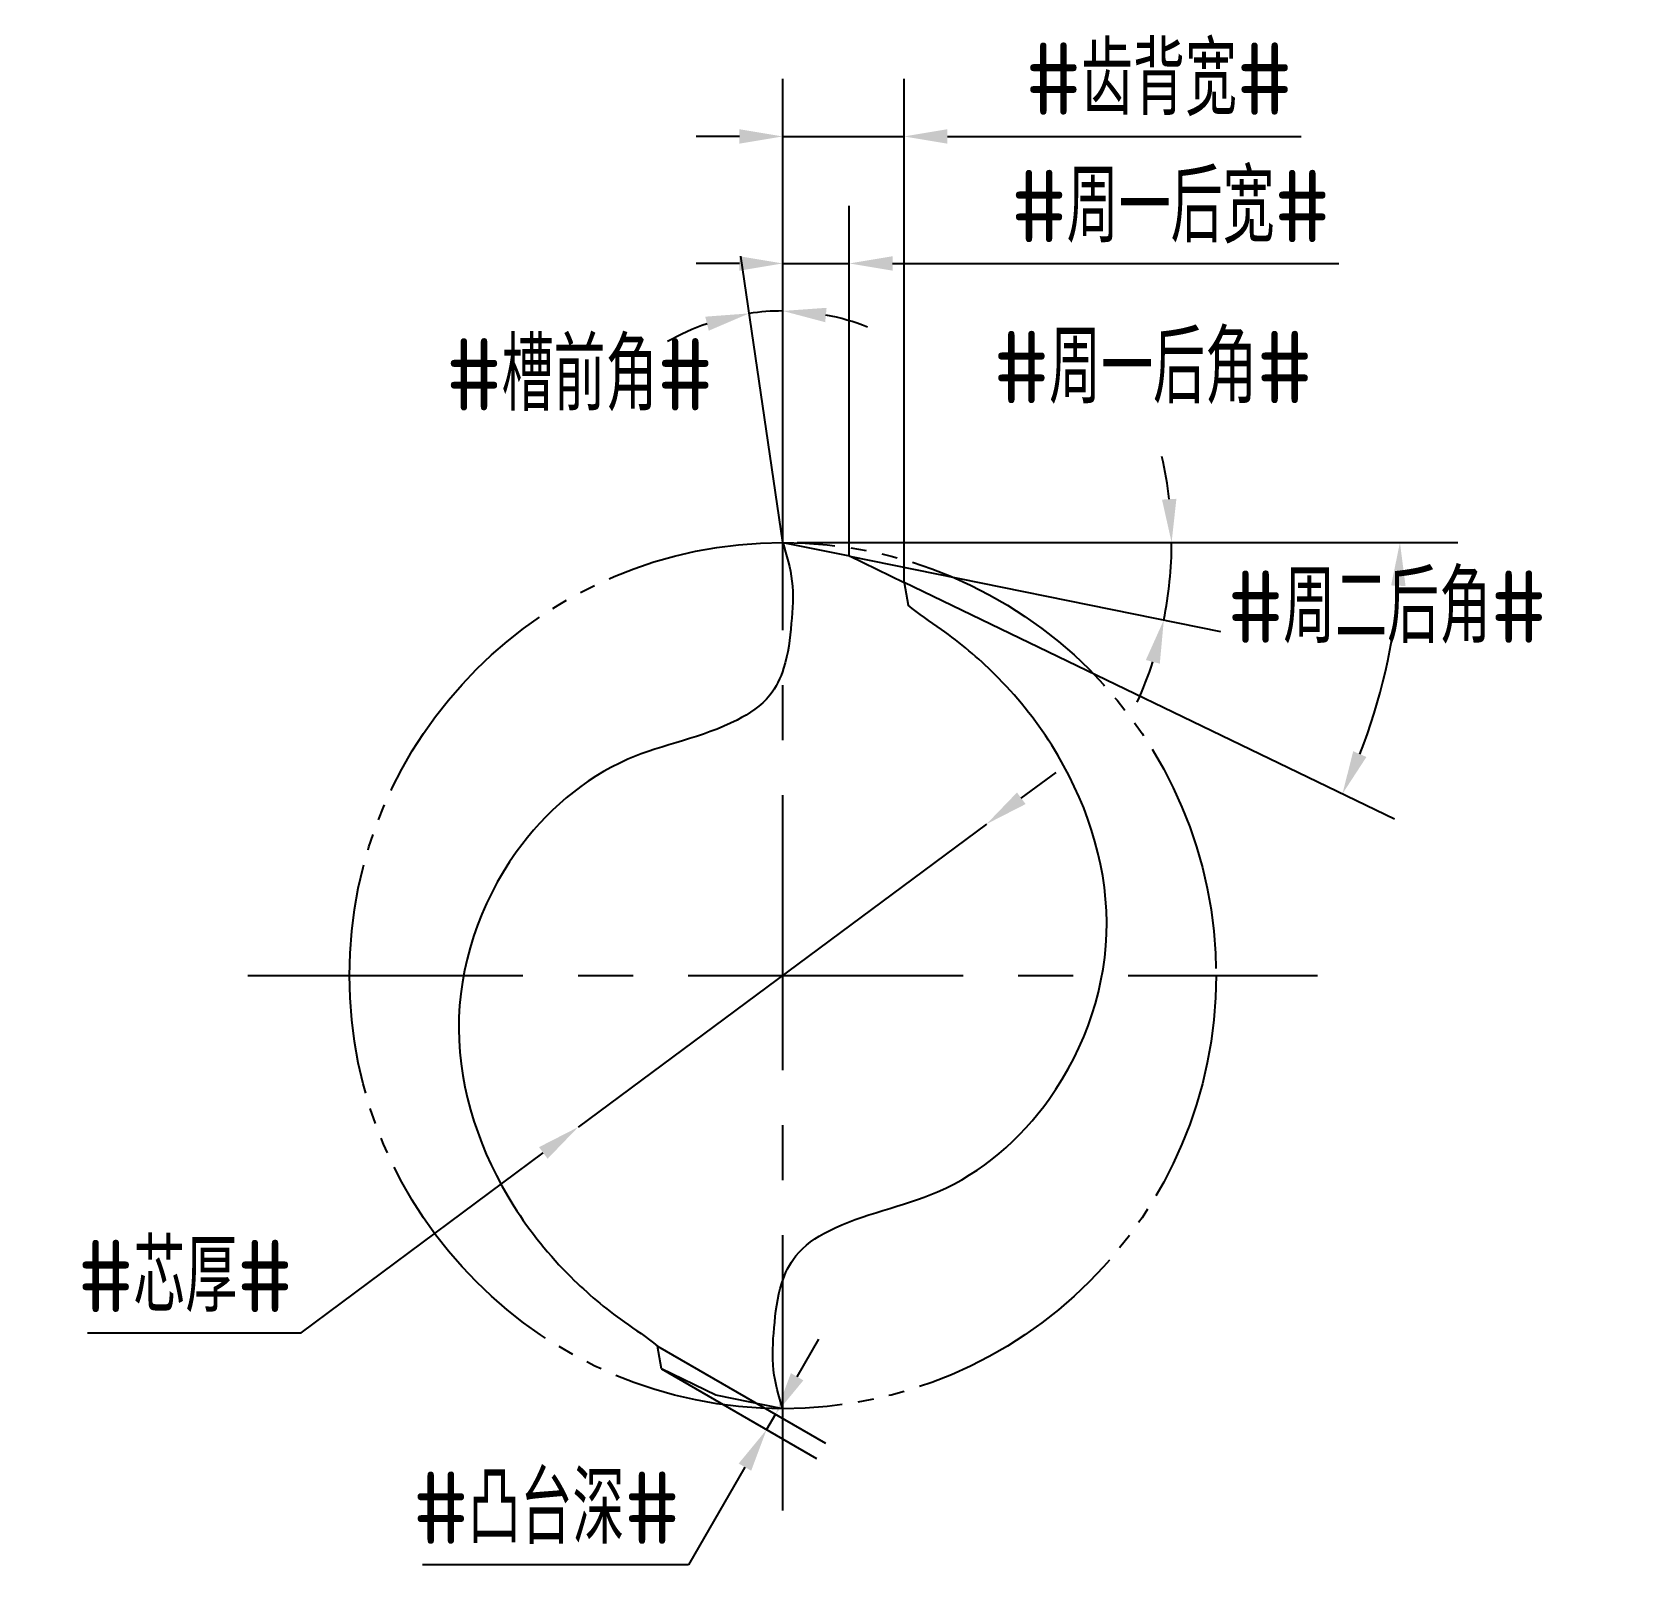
# Model space of a CAD drawing. Header units: millimetres. Extents: x -220.6 to -165, y 307.2 to 360.2.
import ezdxf

# ---------------------------------------------------------------- set-up
doc = ezdxf.new("R2010")
doc.units = ezdxf.units.MM
for name, pattern in [('ACAD_ISO04W100', [30, 24, -3, 0, -3]), ('CENTER', [50.8, 31.75, -6.35, 6.35, -6.35]), ('JIS_09_08', [10.75, 8, -0.55, 0.55, -0.55, 0.55, -0.55])]:
    doc.linetypes.add(name, pattern=pattern)
for name, color, linetype in [('中心线', 2, 'ACAD_ISO04W100'), ('标注', 7, 'Continuous'), ('虚线轮廓', 1, 'Continuous'), ('轮廓', 4, 'Continuous')]:
    doc.layers.add(name, color=color, linetype=linetype)
doc.styles.add('CFST0', font='gbenor.shx', dxfattribs={"bigfont": 'gbcbig.shx'})
doc.dimstyles.new('TYToolDesignC1-1', dxfattribs={"dimtxt": 2.5, "dimasz": 1.5, "dimexe": 2, "dimexo": 0, "dimtad": 1, "dimtoh": 1, "dimdec": 3, "dimdsep": 46, "dimtxsty": 'CFST0', "dimcen": 2.502, "dimclrd": 3, "dimclre": 3, "dimclrt": 3, "dimazin": 2, "dimtfac": 1, "dimtdec": 3, "dimtmove": 0, "dimatfit": 3, "dimfxl": 1, "dimarcsym": 0})

# ---------------------------------------------------------------- blocks, each defined once
blk = doc.blocks.new('*D2')
at = {"layer": 'Defpoints', "color": 0, "transparency": 16777216}
for p in [(-187.542, 332.824), (-201.68, 322.331)]:
    blk.add_point(p, dxfattribs=at)
at = {"layer": '标注', "color": 3, "lineweight": -2, "transparency": 16777216}
for p, q in [((-186.337, 333.718), (-185.133, 334.612)), ((-187.542, 332.824), (-201.68, 322.331)), ((-211.272, 315.211), (-202.885, 321.437)), ((-218.662, 315.211), (-211.272, 315.211))]:
    blk.add_line(p, q, dxfattribs=at)
at = {"layer": '标注', "color": 3, "transparency": 16777216}
for points in [[(-186.486, 333.919), (-186.188, 333.517), (-187.542, 332.824)], [(-203.034, 321.637), (-202.736, 321.236), (-201.68, 322.331)]]:
    blk.add_solid(points, dxfattribs=at)
at = {"layer": '标注', "color": 3, "transparency": 16777216, "insert": (-215.279, 317.169), "char_height": 2.5, "attachment_point": 5, "style": 'CFST0'}
blk.add_mtext('#芯厚#', dxfattribs=at)
blk = doc.blocks.new('*D3')
at = {"layer": 'Defpoints', "color": 0, "transparency": 16777216}
for p in [(-194.986, 350.584), (-194.596, 342.577), (-194.596, 342.577), (-194.596, 341.637), (-194.336, 340.807)]:
    blk.add_point(p, dxfattribs=at)
at = {"layer": '标注', "color": 3, "lineweight": -2, "transparency": 16777216}
for q in [(-196.052, 352.487), (-194.596, 352.594)]:
    blk.add_line((-194.596, 342.577), q, dxfattribs=at)
for start, end in [(90, 98.3566), (68.5266, 79.2633), (109.0933, 119.8299)]:
    blk.add_arc((-194.596, 342.577), 8.016, start, end, dxfattribs=at)
at = {"layer": '标注', "color": 3, "transparency": 16777216}
for points in [[(-197.278, 350.396), (-197.159, 349.91), (-195.761, 350.509)], [(-193.126, 350.204), (-193.079, 350.702), (-194.596, 350.594)]]:
    blk.add_solid(points, dxfattribs=at)
at = {"layer": '标注', "color": 3, "transparency": 16777216, "insert": (-201.63, 348.38), "char_height": 2.5, "attachment_point": 5, "style": 'CFST0'}
blk.add_mtext('#槽前角#', dxfattribs=at)
blk = doc.blocks.new('*D6')
at = {"layer": 'Defpoints', "color": 0, "transparency": 16777216}
for p in [(-194.596, 342.577), (-194.596, 342.577), (-194.096, 342.577), (-192.286, 342.107), (-181.253, 340.781)]:
    blk.add_point(p, dxfattribs=at)
at = {"layer": '标注', "color": 3, "lineweight": -2, "transparency": 16777216}
for p, q in [((-194.096, 342.577), (-179.133, 342.577)), ((-192.286, 342.107), (-179.443, 339.494))]:
    blk.add_line(p, q, dxfattribs=at)
for start, end in [(6.3869, 12.7738), (348.4994, 0), (335.7256, 342.1125)]:
    blk.add_arc((-194.596, 342.577), 13.463, start, end, dxfattribs=at)
at = {"layer": '标注', "color": 3, "transparency": 16777216}
for points in [[(-180.967, 344.089), (-181.466, 344.061), (-181.133, 342.577)], [(-182.025, 338.506), (-181.542, 338.379), (-181.403, 339.893)]]:
    blk.add_solid(points, dxfattribs=at)
at = {"layer": '标注', "color": 3, "transparency": 16777216, "insert": (-181.776, 348.632), "char_height": 2.5, "attachment_point": 5, "style": 'CFST0'}
blk.add_mtext('#周一后角#', dxfattribs=at)
blk = doc.blocks.new('*D7')
at = {"layer": 'Defpoints', "color": 0, "transparency": 16777216}
for p in [(-193.256, 342.577), (-193.256, 342.577), (-192.596, 342.577), (-190.396, 341.197), (-174.121, 336.664)]:
    blk.add_point(p, dxfattribs=at)
at = {"layer": '标注', "color": 3, "lineweight": -2, "transparency": 16777216}
for p, q in [((-192.596, 342.577), (-171.228, 342.577)), ((-190.396, 341.197), (-173.417, 333.005))]:
    blk.add_line(p, q, dxfattribs=at)
blk.add_arc((-193.256, 342.577), 20.028, 338.5341, 355.7078, dxfattribs=at)
at = {"layer": '标注', "color": 3, "transparency": 16777216}
for points in [[(-173.534, 341.088), (-173.034, 341.069), (-173.228, 342.577)], [(-174.388, 335.148), (-174.846, 335.348), (-175.218, 333.874)]]:
    blk.add_solid(points, dxfattribs=at)
at = {"layer": '标注', "color": 3, "transparency": 16777216, "insert": (-173.671, 340.335), "char_height": 2.5, "attachment_point": 5, "style": 'CFST0'}
blk.add_mtext('#周二后角#', dxfattribs=at)
blk = doc.blocks.new('*D5')
at = {"layer": 'Defpoints', "color": 0, "transparency": 16777216}
for p in [(-192.296, 352.239), (-194.596, 342.577), (-192.296, 342.107)]:
    blk.add_point(p, dxfattribs=at)
at = {"layer": '标注', "color": 3, "lineweight": -2, "transparency": 16777216}
for p, q in [((-194.596, 342.577), (-194.596, 354.239)), ((-192.296, 342.107), (-192.296, 354.239)), ((-196.096, 352.239), (-197.596, 352.239)), ((-194.596, 352.239), (-192.296, 352.239)), ((-190.796, 352.239), (-175.34, 352.239))]:
    blk.add_line(p, q, dxfattribs=at)
at = {"layer": '标注', "color": 3, "transparency": 16777216}
for points in [[(-196.096, 352.489), (-196.096, 351.989), (-194.596, 352.239)], [(-190.796, 352.489), (-190.796, 351.989), (-192.296, 352.239)]]:
    blk.add_solid(points, dxfattribs=at)
at = {"layer": '标注', "color": 3, "transparency": 16777216, "insert": (-181.167, 354.197), "char_height": 2.5, "attachment_point": 5, "style": 'CFST0'}
blk.add_mtext('#周一后宽#', dxfattribs=at)
blk = doc.blocks.new('*D4')
at = {"layer": 'Defpoints', "color": 0, "transparency": 16777216}
for p in [(-190.396, 356.637), (-194.596, 342.577), (-190.396, 341.197)]:
    blk.add_point(p, dxfattribs=at)
at = {"layer": '标注', "color": 3, "lineweight": -2, "transparency": 16777216}
for p, q in [((-194.596, 342.577), (-194.596, 358.637)), ((-190.396, 341.197), (-190.396, 358.637)), ((-196.096, 356.637), (-197.596, 356.637)), ((-194.596, 356.637), (-190.396, 356.637)), ((-188.896, 356.637), (-176.653, 356.637))]:
    blk.add_line(p, q, dxfattribs=at)
at = {"layer": '标注', "color": 3, "transparency": 16777216}
for points in [[(-196.096, 356.887), (-196.096, 356.387), (-194.596, 356.637)], [(-188.896, 356.887), (-188.896, 356.387), (-190.396, 356.637)]]:
    blk.add_solid(points, dxfattribs=at)
at = {"layer": '标注', "color": 3, "transparency": 16777216, "insert": (-181.57, 358.609), "char_height": 2.5, "attachment_point": 5, "style": 'CFST0'}
blk.add_mtext('#齿背宽#', dxfattribs=at)
blk = doc.blocks.new('*D1')
at = {"layer": 'Defpoints', "color": 0, "transparency": 16777216}
for p in [(-198.936, 314.747), (-198.796, 313.957), (-195.155, 311.855)]:
    blk.add_point(p, dxfattribs=at)
at = {"layer": '标注', "color": 3, "lineweight": -2, "transparency": 16777216}
for p, q in [((-194.098, 313.686), (-193.348, 314.985)), ((-198.936, 314.747), (-193.116, 311.387)), ((-198.796, 313.957), (-193.423, 310.855)), ((-194.848, 312.387), (-195.155, 311.855)), ((-195.905, 310.556), (-197.859, 307.171)), ((-197.859, 307.171), (-207.069, 307.171))]:
    blk.add_line(p, q, dxfattribs=at)
at = {"layer": '标注', "color": 3, "transparency": 16777216}
for points in [[(-194.314, 313.811), (-193.881, 313.561), (-194.848, 312.387)], [(-196.122, 310.681), (-195.689, 310.431), (-195.155, 311.855)]]:
    blk.add_solid(points, dxfattribs=at)
at = {"layer": '标注', "color": 3, "transparency": 16777216, "insert": (-202.777, 309.143), "char_height": 2.5, "attachment_point": 5, "style": 'CFST0'}
blk.add_mtext('#凸台深#', dxfattribs=at)

msp = doc.modelspace()

# ---------------------------------------------------------------- linework, layer by layer
at = {"layer": '中心线', "linetype": 'CENTER', "ltscale": 0.3}
for p, q in [((-194.596, 309.0593), (-194.596, 346.0954)), ((-213.114, 327.5773), (-176.078, 327.5773))]:
    msp.add_line(p, q, dxfattribs=at)
at = {"layer": '虚线轮廓', "color": 7, "linetype": 'JIS_09_08'}
msp.add_circle((-194.596, 327.5773), 15, dxfattribs=at)
at = {"layer": '轮廓', "linetype": 'Continuous'}
for p, q in [((-194.596, 342.5773), (-192.285, 342.1094)), ((-192.285, 342.1094), (-190.396, 341.1948)), ((-196.9069, 313.0452), (-198.796, 313.9599)), ((-194.596, 312.5773), (-196.9069, 313.0452))]:
    msp.add_line(p, q, dxfattribs=at)
at = {"layer": '轮廓'}
for p, q in [((-190.396, 341.1948), (-190.2571, 340.4069)), ((-198.796, 313.9599), (-198.9349, 314.7477))]:
    msp.add_line(p, q, dxfattribs=at)
at = {"layer": '轮廓', "linetype": 'Continuous'}
for points in [[(-194.596, 342.5773), (-194.4636, 342.135), (-194.1894, 341.219), (-194.2925, 339.7336), (-194.4431, 338.3751), (-195.0363, 337.1183), (-196.909, 335.8808), (-200.4211, 335.3315), (-204.5337, 331.7635), (-206.5442, 325.7276), (-204.6972, 320.3701), (-202.168, 317.2557), (-200.3791, 315.7451), (-199.2967, 315.0554), (-198.9349, 314.7477)], [(-194.596, 312.5773), (-194.7284, 313.0196), (-195.0026, 313.9356), (-194.8994, 315.421), (-194.7489, 316.7796), (-194.1557, 318.0363), (-192.283, 319.2738), (-188.7708, 319.8232), (-184.6583, 323.3911), (-182.6477, 329.4271), (-184.4948, 334.7846), (-187.024, 337.899), (-188.8129, 339.4096), (-189.8953, 340.0992), (-190.2571, 340.4069)]]:
    msp.add_open_spline(points, degree=3, knots=[0, 0, 0, 0, 1.373864, 2.8452398, 4.4133946, 5.4666549, 6.88846, 10.9045266, 15.9327156, 22.3647847, 28.7912378, 31.9423785, 34.3556877, 35.7805091, 35.7805091, 35.7805091, 35.7805091], dxfattribs=at)

# ---------------------------------------------------------------- dimensions: what is measured, and where the dimension line sits
at = {"layer": '标注'}
for base, p2, text, picture, middle in [((-190.396, 356.6373), (-190.396, 341.1973), '#齿背宽#', '*D4', (-181.5704, 356.6373)), ((-192.296, 352.2394), (-192.296, 342.1073), '#周一后宽#', '*D5', (-181.1672, 352.2394))]:
    dim = msp.add_linear_dim(base=base, p1=(-194.596, 342.5773), p2=p2, text=text, dimstyle='TYToolDesignC1-1', dxfattribs=at)
    dim.commit()
    dim.dimension.update_dxf_attribs({"geometry": picture, "text_midpoint": middle, "dimtype": 160})
for base, line1, line2, text, picture, middle in [((-194.9856, 350.5843), ((-194.596, 342.5773), (-194.596, 341.6373)), ((-194.596, 342.5773), (-194.336, 340.8073)), '#槽前角#', '*D3', (-201.6302, 346.4222)), ((-181.2531, 340.7811), ((-194.596, 342.5773), (-192.286, 342.1073)), ((-194.596, 342.5773), (-194.096, 342.5773)), '#周一后角#', '*D6', (-181.7758, 346.6884)), ((-174.1209, 336.6642), ((-193.256, 342.5773), (-190.396, 341.1973)), ((-193.256, 342.5773), (-192.596, 342.5773)), '#周二后角#', '*D7', (-173.6706, 338.3906))]:
    dim = msp.add_angular_dim_2l(base=base, line1=line1, line2=line2, text=text, dimstyle='TYToolDesignC1-1', dxfattribs=at)
    dim.commit()
    dim.dimension.update_dxf_attribs({"geometry": picture, "text_midpoint": middle, "dimtype": 162})
dim = msp.add_diameter_dim_2p(p1=(-187.5419, 332.8241), p2=(-201.6801, 322.3306), text='#芯厚#', dimstyle='TYToolDesignC1-1', dxfattribs=at)
dim.commit()
dim.dimension.update_dxf_attribs({"geometry": '*D2', "text_midpoint": (-215.2794, 315.2114), "dimtype": 163})
dim = msp.add_linear_dim(base=(-195.1551, 311.8552), p1=(-198.936, 314.7473), p2=(-198.796, 313.9573), angle=240, text='#凸台深#', dimstyle='TYToolDesignC1-1', dxfattribs=at)
dim.commit()
dim.dimension.update_dxf_attribs({"geometry": '*D1', "text_midpoint": (-202.7765, 307.1715), "dimtype": 160})

doc.saveas('drawing.dxf')
